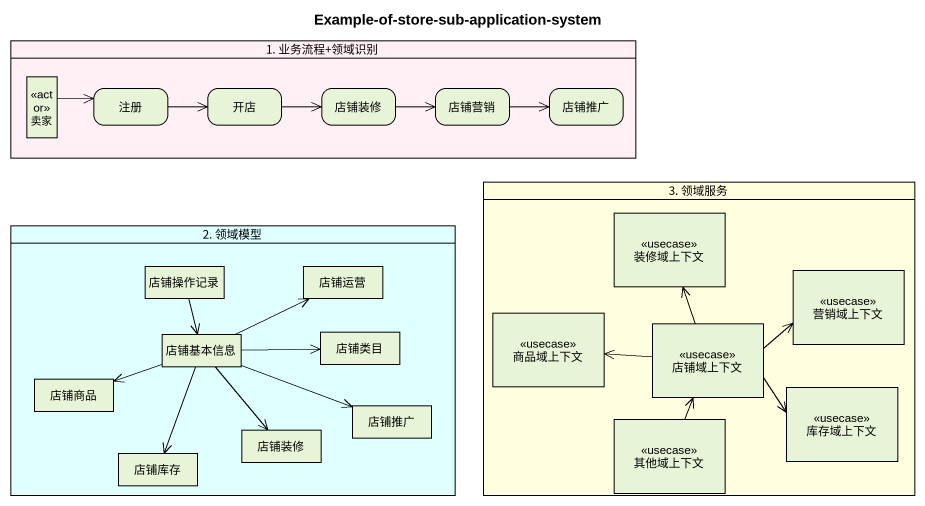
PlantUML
@startuml
title Example-of-store-sub-application-system
hide empty description
state "1. 业务流程+领域识别" as l1_业务流程_领域识别 <<partition>> #FFF0F5 {
  state 卖家 <<actor>>
  state 注册
  state 开店
  state 店铺装修
  state 店铺营销
  state 店铺推广
}
state "3. 领域服务" as l3_领域服务 <<partition>> #FFFFE0 {
  state 装修域上下文 <<usecase>>
  state 营销域上下文 <<usecase>>
  state 商品域上下文 <<usecase>>
  state 店铺域上下文 <<usecase>>
  state 库存域上下文 <<usecase>>
  state 其他域上下文 <<usecase>>
}
state "2. 领域模型" as l2_领域模型 <<partition>> #E0FFFF {
  state 店铺操作记录 <<object>>
  state 店铺运营 <<object>>
  state 店铺基本信息 <<object>>
  state 店铺类目 <<object>>
  state 店铺商品 <<object>>
  state "店铺推广" as 店铺推广_2 <<object>>
  state 店铺库存 <<object>>
  state "店铺装修" as 店铺装修_2 <<object>>
}
卖家 -right-> 注册
注册 -right-> 开店
开店 -right-> 店铺装修
店铺装修 -right-> 店铺营销
店铺营销 -right-> 店铺推广
店铺操作记录 --> 店铺基本信息
店铺基本信息 -right-> 店铺运营
店铺基本信息 -right-> 店铺类目
店铺基本信息 -left-> 店铺商品
店铺基本信息 -right-> 店铺推广_2
店铺基本信息 --> 店铺库存
店铺基本信息 --> 店铺装修_2
店铺域上下文 -up-> 装修域上下文
店铺域上下文 -right-> 营销域上下文
店铺域上下文 -left-> 商品域上下文
店铺域上下文 -right-> 库存域上下文
其他域上下文 -up-> 店铺域上下文
@enduml
